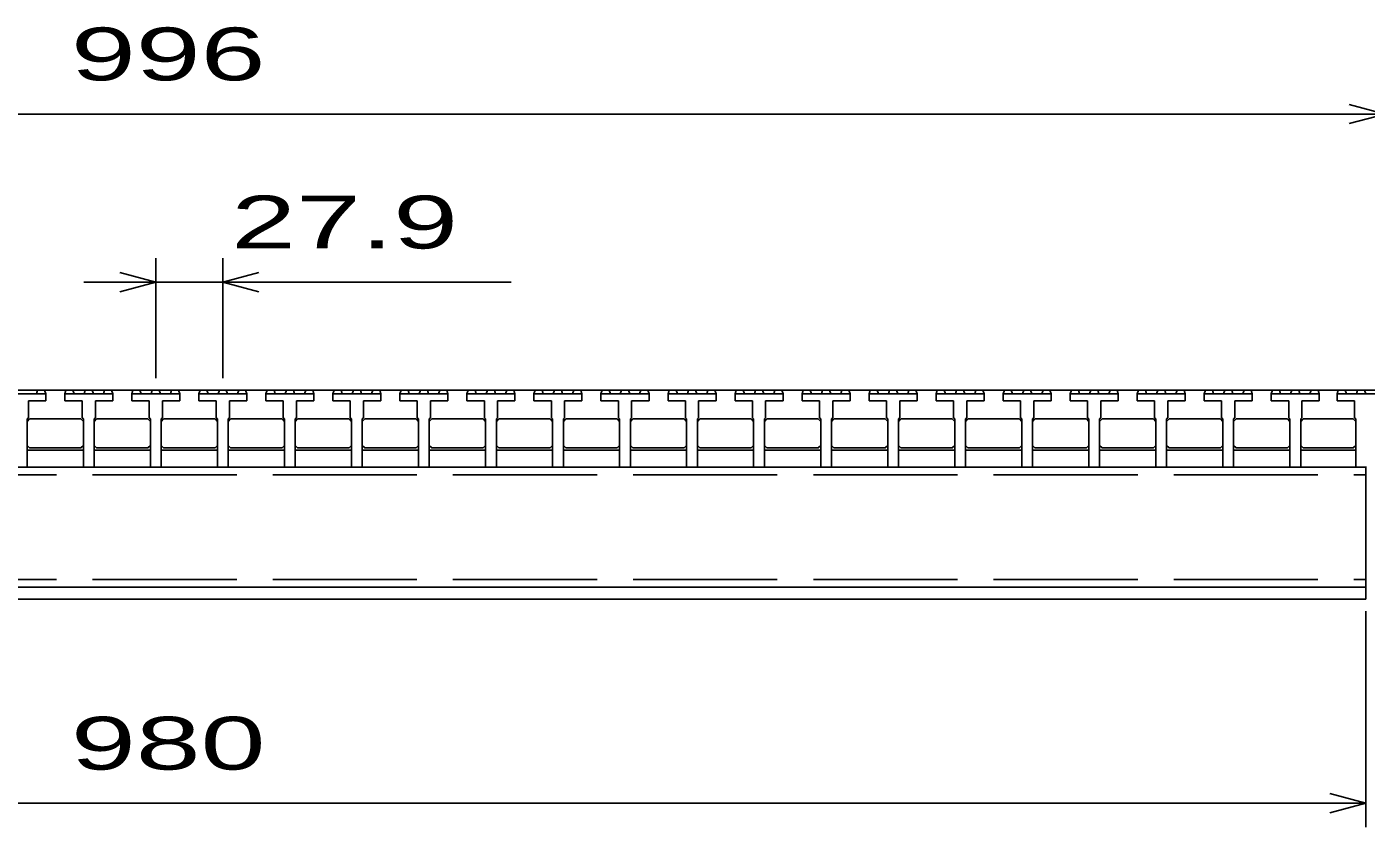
# Model space of a CAD drawing. Units: millimetres, scale not verified. Extents: x -1820 to 1731, y -1282 to 1054.
# Drawn here: x -988 to -431, y -649 to -316 of the extents above; entities that cross this region are included whole.
import ezdxf
from ezdxf.enums import TextEntityAlignment as Align

# ---------------------------------------------------------------- set-up
doc = ezdxf.new("R2010")
doc.units = ezdxf.units.MM
doc.header["$LTSCALE"] = 10
doc.linetypes.add('DASHED', pattern=[7.5, 6, -1.5])
doc.layers.add('16', color=3, linetype='Continuous', lineweight=25)
doc.layers.add('22', color=2, linetype='Continuous', lineweight=25)
doc.styles.add('ベクトル', font='')
doc.styles.get('ベクトル').set_extended_font_data('ベクトル')

msp = doc.modelspace()

# ---------------------------------------------------------------- linework, layer by layer
at = {"layer": '16'}
for p, q in [((-1419, -467), (-423, -467)), ((-984.4, -468.5), (-983.9, -467)), ((-983.9, -467), (-981, -467)), ((-981, -467), (-980.5, -468.5)), ((-972.6, -468.5), (-972.1, -467)), ((-972.1, -467), (-969.2, -467)), ((-969.2, -467), (-968.7, -468.5)), ((-964.55, -468.5), (-964.05, -467)), ((-964.05, -467), (-961.15, -467)), ((-961.15, -467), (-960.65, -468.5)), ((-956.5, -468.5), (-956, -467)), ((-956, -467), (-953.1, -467)), ((-953.1, -467), (-952.6, -468.5)), ((-944.7, -468.5), (-944.2, -467)), ((-944.2, -467), (-941.3, -467)), ((-941.3, -467), (-940.8, -468.5)), ((-936.65, -468.5), (-936.15, -467)), ((-936.15, -467), (-933.25, -467)), ((-933.25, -467), (-932.75, -468.5)), ((-928.6, -468.5), (-928.1, -467)), ((-928.1, -467), (-925.2, -467)), ((-925.2, -467), (-924.7, -468.5)), ((-916.8, -468.5), (-916.3, -467)), ((-916.3, -467), (-913.4, -467)), ((-913.4, -467), (-912.9, -468.5)), ((-908.75, -468.5), (-908.25, -467)), ((-908.25, -467), (-905.35, -467)), ((-905.35, -467), (-904.85, -468.5)), ((-900.7, -468.5), (-900.2, -467)), ((-900.2, -467), (-897.3, -467)), ((-897.3, -467), (-896.8, -468.5)), ((-888.9, -468.5), (-888.4, -467)), ((-888.4, -467), (-885.5, -467)), ((-885.5, -467), (-885, -468.5)), ((-880.85, -468.5), (-880.35, -467)), ((-880.35, -467), (-877.45, -467)), ((-877.45, -467), (-876.95, -468.5)), ((-872.8, -468.5), (-872.3, -467)), ((-872.3, -467), (-869.4, -467)), ((-869.4, -467), (-868.9, -468.5)), ((-861, -468.5), (-860.5, -467)), ((-860.5, -467), (-857.6, -467)), ((-857.6, -467), (-857.1, -468.5)), ((-852.95, -468.5), (-852.45, -467)), ((-852.45, -467), (-849.55, -467)), ((-849.55, -467), (-849.05, -468.5)), ((-844.9, -468.5), (-844.4, -467)), ((-844.4, -467), (-841.5, -467)), ((-841.5, -467), (-841, -468.5)), ((-833.1, -468.5), (-832.6, -467)), ((-832.6, -467), (-829.7, -467)), ((-829.7, -467), (-829.2, -468.5)), ((-825.05, -468.5), (-824.55, -467)), ((-824.55, -467), (-821.65, -467)), ((-821.65, -467), (-821.15, -468.5)), ((-817, -468.5), (-816.5, -467)), ((-816.5, -467), (-813.6, -467)), ((-813.6, -467), (-813.1, -468.5)), ((-805.2, -468.5), (-804.7, -467)), ((-804.7, -467), (-801.8, -467)), ((-801.8, -467), (-801.3, -468.5)), ((-797.15, -468.5), (-796.65, -467)), ((-796.65, -467), (-793.75, -467)), ((-793.75, -467), (-793.25, -468.5)), ((-789.1, -468.5), (-788.6, -467)), ((-788.6, -467), (-785.7, -467)), ((-785.7, -467), (-785.2, -468.5)), ((-777.3, -468.5), (-776.8, -467)), ((-776.8, -467), (-773.9, -467)), ((-773.9, -467), (-773.4, -468.5)), ((-769.25, -468.5), (-768.75, -467)), ((-768.75, -467), (-765.85, -467)), ((-765.85, -467), (-765.35, -468.5)), ((-761.2, -468.5), (-760.7, -467)), ((-760.7, -467), (-757.8, -467)), ((-757.8, -467), (-757.3, -468.5)), ((-749.4, -468.5), (-748.9, -467)), ((-748.9, -467), (-746, -467)), ((-746, -467), (-745.5, -468.5)), ((-741.35, -468.5), (-740.85, -467)), ((-740.85, -467), (-737.95, -467)), ((-737.95, -467), (-737.45, -468.5)), ((-733.3, -468.5), (-732.8, -467)), ((-732.8, -467), (-729.9, -467)), ((-729.9, -467), (-729.4, -468.5)), ((-721.5, -468.5), (-721, -467)), ((-721, -467), (-718.1, -467)), ((-718.1, -467), (-717.6, -468.5)), ((-713.45, -468.5), (-712.95, -467)), ((-712.95, -467), (-710.05, -467)), ((-710.05, -467), (-709.55, -468.5)), ((-705.4, -468.5), (-704.9, -467)), ((-704.9, -467), (-702, -467)), ((-702, -467), (-701.5, -468.5)), ((-693.6, -468.5), (-693.1, -467)), ((-693.1, -467), (-690.2, -467)), ((-690.2, -467), (-689.7, -468.5)), ((-685.55, -468.5), (-685.05, -467)), ((-685.05, -467), (-682.15, -467)), ((-682.15, -467), (-681.65, -468.5)), ((-677.5, -468.5), (-677, -467)), ((-677, -467), (-674.1, -467)), ((-674.1, -467), (-673.6, -468.5)), ((-665.7, -468.5), (-665.2, -467)), ((-665.2, -467), (-662.3, -467)), ((-662.3, -467), (-661.8, -468.5)), ((-657.65, -468.5), (-657.15, -467)), ((-657.15, -467), (-654.25, -467)), ((-654.25, -467), (-653.75, -468.5)), ((-649.6, -468.5), (-649.1, -467)), ((-649.1, -467), (-646.2, -467)), ((-646.2, -467), (-645.7, -468.5)), ((-637.8, -468.5), (-637.3, -467)), ((-637.3, -467), (-634.4, -467)), ((-634.4, -467), (-633.9, -468.5)), ((-629.75, -468.5), (-629.25, -467)), ((-629.25, -467), (-626.35, -467)), ((-626.35, -467), (-625.85, -468.5)), ((-621.7, -468.5), (-621.2, -467)), ((-621.2, -467), (-618.3, -467)), ((-618.3, -467), (-617.8, -468.5)), ((-609.9, -468.5), (-609.4, -467)), ((-609.4, -467), (-606.5, -467)), ((-606.5, -467), (-606, -468.5)), ((-601.85, -468.5), (-601.35, -467)), ((-601.35, -467), (-598.45, -467)), ((-598.45, -467), (-597.95, -468.5)), ((-593.8, -468.5), (-593.3, -467)), ((-593.3, -467), (-590.4, -467)), ((-590.4, -467), (-589.9, -468.5)), ((-582, -468.5), (-581.5, -467)), ((-581.5, -467), (-578.6, -467)), ((-578.6, -467), (-578.1, -468.5)), ((-573.95, -468.5), (-573.45, -467)), ((-573.45, -467), (-570.55, -467)), ((-570.55, -467), (-570.05, -468.5)), ((-565.9, -468.5), (-565.4, -467)), ((-565.4, -467), (-562.5, -467)), ((-562.5, -467), (-562, -468.5)), ((-554.1, -468.5), (-553.6, -467)), ((-553.6, -467), (-550.7, -467)), ((-550.7, -467), (-550.2, -468.5)), ((-546.05, -468.5), (-545.55, -467)), ((-545.55, -467), (-542.65, -467)), ((-542.65, -467), (-542.15, -468.5)), ((-538, -468.5), (-537.5, -467)), ((-537.5, -467), (-534.6, -467)), ((-534.6, -467), (-534.1, -468.5)), ((-526.2, -468.5), (-525.7, -467)), ((-525.7, -467), (-522.8, -467)), ((-522.8, -467), (-522.3, -468.5)), ((-518.15, -468.5), (-517.65, -467)), ((-517.65, -467), (-514.75, -467)), ((-514.75, -467), (-514.25, -468.5)), ((-510.1, -468.5), (-509.6, -467)), ((-509.6, -467), (-506.7, -467)), ((-506.7, -467), (-506.2, -468.5)), ((-498.3, -468.5), (-497.8, -467)), ((-497.8, -467), (-494.9, -467)), ((-494.9, -467), (-494.4, -468.5)), ((-490.25, -468.5), (-489.75, -467)), ((-489.75, -467), (-486.85, -467)), ((-486.85, -467), (-486.35, -468.5)), ((-482.2, -468.5), (-481.7, -467)), ((-481.7, -467), (-478.8, -467)), ((-478.8, -467), (-478.3, -468.5)), ((-470.4, -468.5), (-469.9, -467)), ((-469.9, -467), (-467, -467)), ((-467, -467), (-466.5, -468.5)), ((-462.35, -468.5), (-461.85, -467)), ((-461.85, -467), (-458.95, -467)), ((-458.95, -467), (-458.45, -468.5)), ((-454.3, -468.5), (-453.8, -467)), ((-453.8, -467), (-450.9, -467)), ((-450.9, -467), (-450.4, -468.5)), ((-443, -468.5), (-442.5, -467)), ((-442.5, -467), (-439.6, -467)), ((-439.6, -467), (-439.1, -468.5)), ((-434.95, -468.5), (-434.45, -467)), ((-434.45, -467), (-431.55, -467)), ((-431.55, -467), (-431.05, -468.5)), ((-980.5, -468.5), (-1000.5, -468.5)), ((-987.75, -478.5), (-987.75, -471.5)), ((-987.75, -471.5), (-980.5, -471.5)), ((-980.5, -471.5), (-980.5, -468.5)), ((-972.6, -468.5), (-972.6, -471.5)), ((-952.6, -468.5), (-972.6, -468.5)), ((-972.6, -471.5), (-965.35, -471.5)), ((-965.35, -471.5), (-965.35, -478.5)), ((-959.85, -478.5), (-959.85, -471.5)), ((-959.85, -471.5), (-952.6, -471.5)), ((-952.6, -471.5), (-952.6, -468.5)), ((-944.7, -468.5), (-944.7, -471.5)), ((-924.7, -468.5), (-944.7, -468.5)), ((-944.7, -471.5), (-937.45, -471.5)), ((-937.45, -471.5), (-937.45, -478.5)), ((-931.95, -478.5), (-931.95, -471.5)), ((-931.95, -471.5), (-924.7, -471.5)), ((-924.7, -471.5), (-924.7, -468.5)), ((-916.8, -468.5), (-916.8, -471.5)), ((-896.8, -468.5), (-916.8, -468.5)), ((-916.8, -471.5), (-909.55, -471.5)), ((-909.55, -471.5), (-909.55, -478.5)), ((-904.05, -478.5), (-904.05, -471.5)), ((-904.05, -471.5), (-896.8, -471.5)), ((-896.8, -471.5), (-896.8, -468.5)), ((-888.9, -468.5), (-888.9, -471.5)), ((-868.9, -468.5), (-888.9, -468.5)), ((-888.9, -471.5), (-881.65, -471.5)), ((-881.65, -471.5), (-881.65, -478.5)), ((-876.15, -478.5), (-876.15, -471.5)), ((-876.15, -471.5), (-868.9, -471.5)), ((-868.9, -471.5), (-868.9, -468.5)), ((-861, -468.5), (-861, -471.5)), ((-841, -468.5), (-861, -468.5)), ((-861, -471.5), (-853.75, -471.5)), ((-853.75, -471.5), (-853.75, -478.5)), ((-848.25, -478.5), (-848.25, -471.5)), ((-848.25, -471.5), (-841, -471.5)), ((-841, -471.5), (-841, -468.5)), ((-833.1, -468.5), (-833.1, -471.5)), ((-813.1, -468.5), (-833.1, -468.5)), ((-833.1, -471.5), (-825.85, -471.5)), ((-825.85, -471.5), (-825.85, -478.5)), ((-820.35, -478.5), (-820.35, -471.5)), ((-820.35, -471.5), (-813.1, -471.5)), ((-813.1, -471.5), (-813.1, -468.5)), ((-805.2, -468.5), (-805.2, -471.5)), ((-785.2, -468.5), (-805.2, -468.5)), ((-805.2, -471.5), (-797.95, -471.5)), ((-797.95, -471.5), (-797.95, -478.5)), ((-792.45, -478.5), (-792.45, -471.5)), ((-792.45, -471.5), (-785.2, -471.5)), ((-785.2, -471.5), (-785.2, -468.5)), ((-777.3, -468.5), (-777.3, -471.5)), ((-757.3, -468.5), (-777.3, -468.5)), ((-777.3, -471.5), (-770.05, -471.5)), ((-770.05, -471.5), (-770.05, -478.5)), ((-764.55, -478.5), (-764.55, -471.5)), ((-764.55, -471.5), (-757.3, -471.5)), ((-757.3, -471.5), (-757.3, -468.5)), ((-749.4, -468.5), (-749.4, -471.5)), ((-729.4, -468.5), (-749.4, -468.5)), ((-749.4, -471.5), (-742.15, -471.5)), ((-742.15, -471.5), (-742.15, -478.5)), ((-736.65, -478.5), (-736.65, -471.5)), ((-736.65, -471.5), (-729.4, -471.5)), ((-729.4, -471.5), (-729.4, -468.5)), ((-721.5, -468.5), (-721.5, -471.5)), ((-701.5, -468.5), (-721.5, -468.5)), ((-721.5, -471.5), (-714.25, -471.5)), ((-714.25, -471.5), (-714.25, -478.5)), ((-708.75, -478.5), (-708.75, -471.5)), ((-708.75, -471.5), (-701.5, -471.5)), ((-701.5, -471.5), (-701.5, -468.5)), ((-693.6, -468.5), (-693.6, -471.5)), ((-673.6, -468.5), (-693.6, -468.5)), ((-693.6, -471.5), (-686.35, -471.5)), ((-686.35, -471.5), (-686.35, -478.5)), ((-680.85, -478.5), (-680.85, -471.5)), ((-680.85, -471.5), (-673.6, -471.5)), ((-673.6, -471.5), (-673.6, -468.5)), ((-665.7, -468.5), (-665.7, -471.5)), ((-645.7, -468.5), (-665.7, -468.5)), ((-665.7, -471.5), (-658.45, -471.5)), ((-658.45, -471.5), (-658.45, -478.5)), ((-652.95, -478.5), (-652.95, -471.5)), ((-652.95, -471.5), (-645.7, -471.5)), ((-645.7, -471.5), (-645.7, -468.5)), ((-637.8, -468.5), (-637.8, -471.5)), ((-617.8, -468.5), (-637.8, -468.5)), ((-637.8, -471.5), (-630.55, -471.5)), ((-630.55, -471.5), (-630.55, -478.5)), ((-625.05, -478.5), (-625.05, -471.5)), ((-625.05, -471.5), (-617.8, -471.5)), ((-617.8, -471.5), (-617.8, -468.5)), ((-609.9, -468.5), (-609.9, -471.5)), ((-589.9, -468.5), (-609.9, -468.5)), ((-609.9, -471.5), (-602.65, -471.5)), ((-602.65, -471.5), (-602.65, -478.5)), ((-597.15, -478.5), (-597.15, -471.5)), ((-597.15, -471.5), (-589.9, -471.5)), ((-589.9, -471.5), (-589.9, -468.5)), ((-582, -468.5), (-582, -471.5)), ((-562, -468.5), (-582, -468.5)), ((-582, -471.5), (-574.75, -471.5)), ((-574.75, -471.5), (-574.75, -478.5)), ((-569.25, -478.5), (-569.25, -471.5)), ((-569.25, -471.5), (-562, -471.5)), ((-562, -471.5), (-562, -468.5)), ((-554.1, -468.5), (-554.1, -471.5)), ((-534.1, -468.5), (-554.1, -468.5)), ((-554.1, -471.5), (-546.85, -471.5)), ((-546.85, -471.5), (-546.85, -478.5)), ((-541.35, -478.5), (-541.35, -471.5)), ((-541.35, -471.5), (-534.1, -471.5)), ((-534.1, -471.5), (-534.1, -468.5)), ((-526.2, -468.5), (-526.2, -471.5)), ((-506.2, -468.5), (-526.2, -468.5)), ((-526.2, -471.5), (-518.95, -471.5)), ((-518.95, -471.5), (-518.95, -478.5)), ((-513.45, -478.5), (-513.45, -471.5)), ((-513.45, -471.5), (-506.2, -471.5)), ((-506.2, -471.5), (-506.2, -468.5)), ((-498.3, -468.5), (-498.3, -471.5)), ((-478.3, -468.5), (-498.3, -468.5)), ((-498.3, -471.5), (-491.05, -471.5)), ((-491.05, -471.5), (-491.05, -478.5)), ((-485.55, -478.5), (-485.55, -471.5)), ((-485.55, -471.5), (-478.3, -471.5)), ((-478.3, -471.5), (-478.3, -468.5)), ((-470.4, -468.5), (-470.4, -471.5)), ((-450.4, -468.5), (-470.4, -468.5)), ((-470.4, -471.5), (-463.15, -471.5)), ((-463.15, -471.5), (-463.15, -478.5)), ((-457.65, -478.5), (-457.65, -471.5)), ((-457.65, -471.5), (-450.4, -471.5)), ((-450.4, -471.5), (-450.4, -468.5)), ((-443, -468.5), (-443, -471.5)), ((-423, -468.5), (-443, -468.5)), ((-443, -471.5), (-435.75, -471.5)), ((-435.75, -471.5), (-435.75, -478.5)), ((-988.25, -479), (-987.75, -478.5)), ((-988.25, -499), (-988.25, -479)), ((-988.25, -480), (-987.25, -479)), ((-987.25, -479), (-965.85, -479)), ((-965.85, -479), (-964.85, -480)), ((-965.35, -478.5), (-964.85, -479)), ((-964.85, -479), (-964.85, -499)), ((-960.35, -479), (-959.85, -478.5)), ((-960.35, -499), (-960.35, -479)), ((-960.35, -480), (-959.35, -479)), ((-959.35, -479), (-937.95, -479)), ((-937.95, -479), (-936.95, -480)), ((-937.45, -478.5), (-936.95, -479)), ((-936.95, -479), (-936.95, -499)), ((-932.45, -479), (-931.95, -478.5)), ((-932.45, -499), (-932.45, -479)), ((-932.45, -480), (-931.45, -479)), ((-931.45, -479), (-910.05, -479)), ((-910.05, -479), (-909.05, -480)), ((-909.55, -478.5), (-909.05, -479)), ((-909.05, -479), (-909.05, -499)), ((-904.55, -479), (-904.05, -478.5)), ((-904.55, -499), (-904.55, -479)), ((-904.55, -480), (-903.55, -479)), ((-903.55, -479), (-882.15, -479)), ((-882.15, -479), (-881.15, -480)), ((-881.65, -478.5), (-881.15, -479)), ((-881.15, -479), (-881.15, -499)), ((-876.65, -479), (-876.15, -478.5)), ((-876.65, -499), (-876.65, -479)), ((-876.65, -480), (-875.65, -479)), ((-875.65, -479), (-854.25, -479)), ((-854.25, -479), (-853.25, -480)), ((-853.75, -478.5), (-853.25, -479)), ((-853.25, -479), (-853.25, -499)), ((-848.75, -479), (-848.25, -478.5)), ((-848.75, -499), (-848.75, -479)), ((-848.75, -480), (-847.75, -479)), ((-847.75, -479), (-826.35, -479)), ((-826.35, -479), (-825.35, -480)), ((-825.85, -478.5), (-825.35, -479)), ((-825.35, -479), (-825.35, -499)), ((-820.85, -479), (-820.35, -478.5)), ((-820.85, -499), (-820.85, -479)), ((-820.85, -480), (-819.85, -479)), ((-819.85, -479), (-798.45, -479)), ((-798.45, -479), (-797.45, -480)), ((-797.95, -478.5), (-797.45, -479)), ((-797.45, -479), (-797.45, -499)), ((-792.95, -479), (-792.45, -478.5)), ((-792.95, -499), (-792.95, -479)), ((-792.95, -480), (-791.95, -479)), ((-791.95, -479), (-770.55, -479)), ((-770.55, -479), (-769.55, -480)), ((-770.05, -478.5), (-769.55, -479)), ((-769.55, -479), (-769.55, -499)), ((-765.05, -479), (-764.55, -478.5)), ((-765.05, -499), (-765.05, -479)), ((-765.05, -480), (-764.05, -479)), ((-764.05, -479), (-742.65, -479)), ((-742.65, -479), (-741.65, -480)), ((-742.15, -478.5), (-741.65, -479)), ((-741.65, -479), (-741.65, -499)), ((-737.15, -479), (-736.65, -478.5)), ((-737.15, -499), (-737.15, -479)), ((-737.15, -480), (-736.15, -479)), ((-736.15, -479), (-714.75, -479)), ((-714.75, -479), (-713.75, -480)), ((-714.25, -478.5), (-713.75, -479)), ((-713.75, -479), (-713.75, -499)), ((-709.25, -479), (-708.75, -478.5)), ((-709.25, -499), (-709.25, -479)), ((-709.25, -480), (-708.25, -479)), ((-708.25, -479), (-686.85, -479)), ((-686.85, -479), (-685.85, -480)), ((-686.35, -478.5), (-685.85, -479)), ((-685.85, -479), (-685.85, -499)), ((-681.35, -479), (-680.85, -478.5)), ((-681.35, -499), (-681.35, -479)), ((-681.35, -480), (-680.35, -479)), ((-680.35, -479), (-658.95, -479)), ((-658.95, -479), (-657.95, -480)), ((-658.45, -478.5), (-657.95, -479)), ((-657.95, -479), (-657.95, -499)), ((-653.45, -479), (-652.95, -478.5)), ((-653.45, -499), (-653.45, -479)), ((-653.45, -480), (-652.45, -479)), ((-652.45, -479), (-631.05, -479)), ((-631.05, -479), (-630.05, -480)), ((-630.55, -478.5), (-630.05, -479)), ((-630.05, -479), (-630.05, -499)), ((-625.55, -479), (-625.05, -478.5)), ((-625.55, -499), (-625.55, -479)), ((-625.55, -480), (-624.55, -479)), ((-624.55, -479), (-603.15, -479)), ((-603.15, -479), (-602.15, -480)), ((-602.65, -478.5), (-602.15, -479)), ((-602.15, -479), (-602.15, -499)), ((-597.65, -479), (-597.15, -478.5)), ((-597.65, -499), (-597.65, -479)), ((-597.65, -480), (-596.65, -479)), ((-596.65, -479), (-575.25, -479)), ((-575.25, -479), (-574.25, -480)), ((-574.75, -478.5), (-574.25, -479)), ((-574.25, -479), (-574.25, -499)), ((-569.75, -479), (-569.25, -478.5)), ((-569.75, -499), (-569.75, -479)), ((-569.75, -480), (-568.75, -479)), ((-568.75, -479), (-547.35, -479)), ((-547.35, -479), (-546.35, -480)), ((-546.85, -478.5), (-546.35, -479)), ((-546.35, -479), (-546.35, -499)), ((-541.85, -479), (-541.35, -478.5)), ((-541.85, -499), (-541.85, -479)), ((-541.85, -480), (-540.85, -479)), ((-540.85, -479), (-519.45, -479)), ((-519.45, -479), (-518.45, -480)), ((-518.95, -478.5), (-518.45, -479)), ((-518.45, -479), (-518.45, -499)), ((-513.95, -479), (-513.45, -478.5)), ((-513.95, -499), (-513.95, -479)), ((-513.95, -480), (-512.95, -479)), ((-512.95, -479), (-491.55, -479)), ((-491.55, -479), (-490.55, -480)), ((-491.05, -478.5), (-490.55, -479)), ((-490.55, -479), (-490.55, -499)), ((-486.05, -479), (-485.55, -478.5)), ((-486.05, -499), (-486.05, -479)), ((-486.05, -480), (-485.05, -479)), ((-485.05, -479), (-463.65, -479)), ((-463.65, -479), (-462.65, -480)), ((-463.15, -478.5), (-462.65, -479)), ((-462.65, -479), (-462.65, -499)), ((-458.15, -479), (-457.65, -478.5)), ((-458.15, -499), (-458.15, -479)), ((-458.15, -480), (-457.15, -479)), ((-457.15, -479), (-436.25, -479)), ((-436.25, -479), (-435.25, -480)), ((-435.75, -478.5), (-435.25, -479)), ((-435.25, -479), (-435.25, -499)), ((-987.25, -491), (-988.25, -490)), ((-964.85, -490), (-965.85, -491)), ((-959.35, -491), (-960.35, -490)), ((-936.95, -490), (-937.95, -491)), ((-931.45, -491), (-932.45, -490)), ((-909.05, -490), (-910.05, -491)), ((-903.55, -491), (-904.55, -490)), ((-881.15, -490), (-882.15, -491)), ((-875.65, -491), (-876.65, -490)), ((-853.25, -490), (-854.25, -491)), ((-847.75, -491), (-848.75, -490)), ((-825.35, -490), (-826.35, -491)), ((-819.85, -491), (-820.85, -490)), ((-797.45, -490), (-798.45, -491)), ((-791.95, -491), (-792.95, -490)), ((-769.55, -490), (-770.55, -491)), ((-764.05, -491), (-765.05, -490)), ((-741.65, -490), (-742.65, -491)), ((-736.15, -491), (-737.15, -490)), ((-713.75, -490), (-714.75, -491)), ((-708.25, -491), (-709.25, -490)), ((-685.85, -490), (-686.85, -491)), ((-680.35, -491), (-681.35, -490)), ((-657.95, -490), (-658.95, -491)), ((-652.45, -491), (-653.45, -490)), ((-630.05, -490), (-631.05, -491)), ((-624.55, -491), (-625.55, -490)), ((-602.15, -490), (-603.15, -491)), ((-596.65, -491), (-597.65, -490)), ((-574.25, -490), (-575.25, -491)), ((-568.75, -491), (-569.75, -490)), ((-546.35, -490), (-547.35, -491)), ((-540.85, -491), (-541.85, -490)), ((-518.45, -490), (-519.45, -491)), ((-512.95, -491), (-513.95, -490)), ((-490.55, -490), (-491.55, -491)), ((-485.05, -491), (-486.05, -490)), ((-462.65, -490), (-463.65, -491)), ((-457.15, -491), (-458.15, -490)), ((-435.25, -490), (-436.25, -491)), ((-988.25, -492), (-964.85, -492)), ((-965.85, -491), (-987.25, -491)), ((-960.35, -492), (-936.95, -492)), ((-937.95, -491), (-959.35, -491)), ((-932.45, -492), (-909.05, -492)), ((-910.05, -491), (-931.45, -491)), ((-904.55, -492), (-881.15, -492)), ((-882.15, -491), (-903.55, -491)), ((-876.65, -492), (-853.25, -492)), ((-854.25, -491), (-875.65, -491)), ((-848.75, -492), (-825.35, -492)), ((-826.35, -491), (-847.75, -491)), ((-820.85, -492), (-797.45, -492)), ((-798.45, -491), (-819.85, -491)), ((-792.95, -492), (-769.55, -492)), ((-770.55, -491), (-791.95, -491)), ((-765.05, -492), (-741.65, -492)), ((-742.65, -491), (-764.05, -491)), ((-737.15, -492), (-713.75, -492)), ((-714.75, -491), (-736.15, -491)), ((-709.25, -492), (-685.85, -492)), ((-686.85, -491), (-708.25, -491)), ((-681.35, -492), (-657.95, -492)), ((-658.95, -491), (-680.35, -491)), ((-653.45, -492), (-630.05, -492)), ((-631.05, -491), (-652.45, -491)), ((-625.55, -492), (-602.15, -492)), ((-603.15, -491), (-624.55, -491)), ((-597.65, -492), (-574.25, -492)), ((-575.25, -491), (-596.65, -491)), ((-569.75, -492), (-546.35, -492)), ((-547.35, -491), (-568.75, -491)), ((-541.85, -492), (-518.45, -492)), ((-519.45, -491), (-540.85, -491)), ((-513.95, -492), (-490.55, -492)), ((-491.55, -491), (-512.95, -491)), ((-486.05, -492), (-462.65, -492)), ((-463.65, -491), (-485.05, -491)), ((-458.15, -492), (-435.25, -492)), ((-436.25, -491), (-457.15, -491)), ((-1411, -499), (-431, -499)), ((-992.75, -499), (-988.25, -499)), ((-964.85, -499), (-960.35, -499)), ((-936.95, -499), (-932.45, -499)), ((-909.05, -499), (-904.55, -499)), ((-881.15, -499), (-876.65, -499)), ((-853.25, -499), (-848.75, -499)), ((-825.35, -499), (-820.85, -499)), ((-797.45, -499), (-792.95, -499)), ((-769.55, -499), (-765.05, -499)), ((-741.65, -499), (-737.15, -499)), ((-713.75, -499), (-709.25, -499)), ((-685.85, -499), (-681.35, -499)), ((-657.95, -499), (-653.45, -499)), ((-630.05, -499), (-625.55, -499)), ((-602.15, -499), (-597.65, -499)), ((-574.25, -499), (-569.75, -499)), ((-546.35, -499), (-541.85, -499)), ((-518.45, -499), (-513.95, -499)), ((-490.55, -499), (-486.05, -499)), ((-462.65, -499), (-458.15, -499)), ((-435.25, -499), (-430.75, -499)), ((-431, -499), (-431, -549)), ((-431, -549), (-1411, -549)), ((-431, -554), (-431, -549)), ((-1411, -554), (-431, -554))]:
    msp.add_line(p, q, dxfattribs=at)
at = {"layer": '16', "linetype": 'DASHED'}
for p, q in [((-1411, -502.2), (-431, -502.2)), ((-1411, -545.8), (-431, -545.8))]:
    msp.add_line(p, q, dxfattribs=at)
at = {"layer": '22', "color": 4}
for p, q in [((-423, -352), (-438, -348)), ((-1419, -352), (-423, -352)), ((-438, -356), (-423, -352)), ((-934.7, -462), (-934.7, -412)), ((-906.8, -412), (-906.8, -462)), ((-934.7, -422), (-949.7, -418)), ((-906.8, -422), (-891.8, -418)), ((-934.7, -422), (-964.7, -422)), ((-949.7, -426), (-934.7, -422)), ((-934.7, -422), (-906.8, -422)), ((-891.8, -426), (-906.8, -422)), ((-906.8, -422), (-786.8, -422)), ((-431, -649), (-431, -559)), ((-431, -639), (-446, -635)), ((-1411, -639), (-431, -639)), ((-446, -643), (-431, -639))]:
    msp.add_line(p, q, dxfattribs=at)

# ---------------------------------------------------------------- texts
at = {"layer": '22', "style": 'ベクトル', "width": 1.65}
for s, p in [(' 996 ', (-983.5, -327)), (' 27.9 ', (-916.8, -397)), (' 980 ', (-983.5, -614))]:
    msp.add_text(s, height=21.99, dxfattribs=at).set_placement(p, align=Align.MIDDLE_LEFT)

doc.saveas('drawing.dxf')
